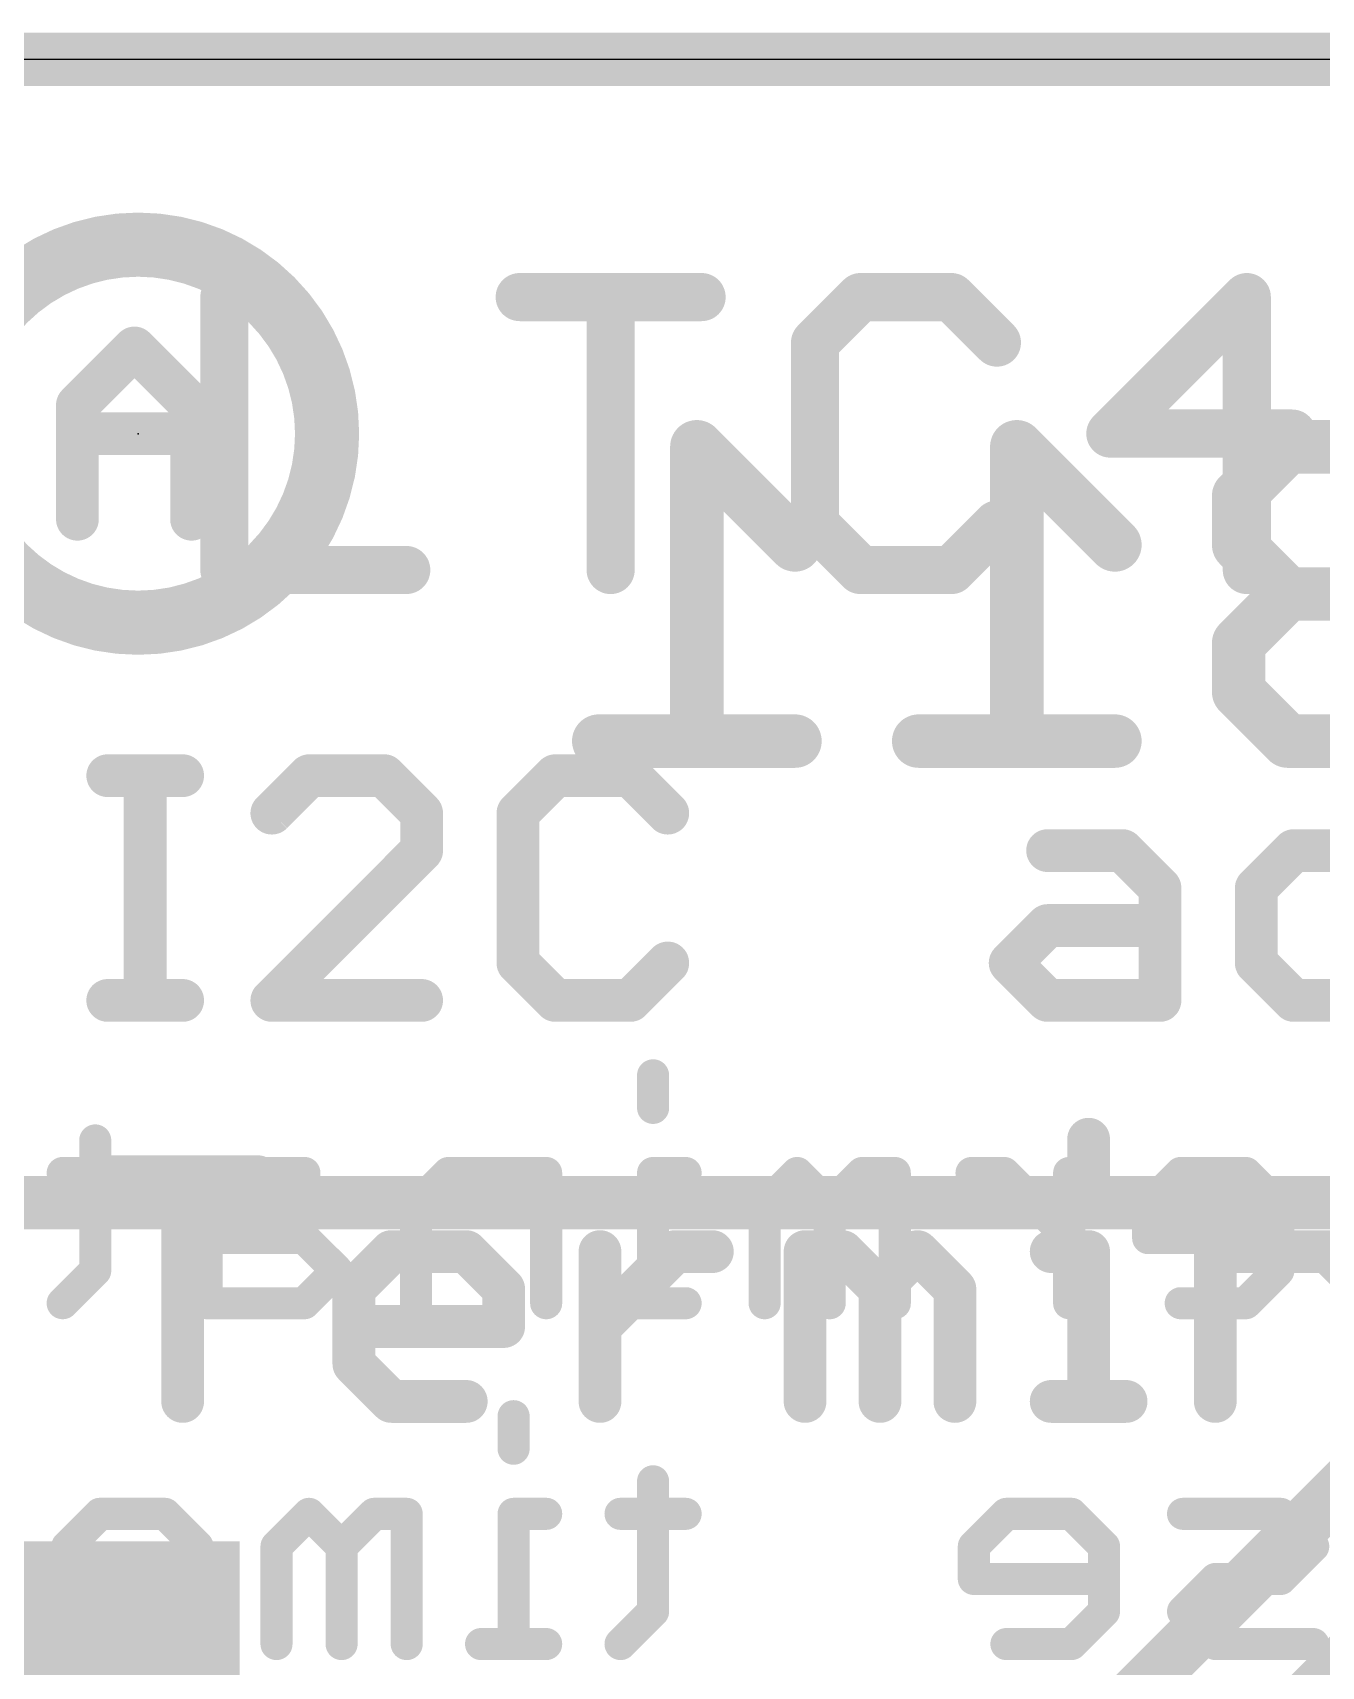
# Model space of a CAD drawing. Extents: x -1.2 to 34.1, y -8.2 to 17.9.
# Drawn here: x 5.15 to 11.27, y 10.15 to 17.91 of the extents above; entities that cross this region are included whole.
import ezdxf

# ---------------------------------------------------------------- set-up
doc = ezdxf.new("R2010")
doc.units = 0
for name, color, linetype in [('1', 12, 'CONTINUOUS'), ('16', 5, 'CONTINUOUS'), ('20', 53, 'CONTINUOUS'), ('21', 40, 'CONTINUOUS'), ('22', 6, 'CONTINUOUS'), ('24', 6, 'CONTINUOUS'), ('29', 253, 'CONTINUOUS'), ('31', 253, 'CONTINUOUS')]:
    doc.layers.add(name, color=color, linetype=linetype)

# ---------------------------------------------------------------- blocks, each defined once
blk = doc.blocks.new('RECT')
blk.add_solid([(-0.5, -0.5), (0.5, -0.5), (-0.5, 0.5), (0.5, 0.5)])

msp = doc.modelspace()

# ---------------------------------------------------------------- linework, layer by layer
at = {"layer": '1', "const_width": 0.254}
for points in [[(0, 17.78), (25.4, 17.78)], [(4.911, 12.349), (16.422, 12.349)]]:
    msp.add_lwpolyline(points, dxfattribs=at)
at = {"layer": '16', "const_width": 0.254}
for points in [[(0, 17.78), (25.4, 17.78)], [(8.763, 8.39), (13.2762, 12.9032)], [(13.6525, 12.446), (9.779, 8.5725)]]:
    msp.add_lwpolyline(points, dxfattribs=at)
at = {"layer": '20'}
msp.add_line((22.86, 17.78), (2.54, 17.78), dxfattribs=at)
at = {"layer": '21'}
for points, const_width in [([(6.0613, 16.6508), (6.0613, 15.3543)], 0.2286), ([(7.4646, 16.6508), (8.3289, 16.6508)], 0.2286), ([(7.8968, 15.3543), (7.8968, 16.6508)], 0.2286), ([(9.084, 16.6508), (8.8679, 16.4347)], 0.2286), ([(9.5161, 16.6508), (9.084, 16.6508)], 0.2286), ([(9.7322, 16.4347), (9.5161, 16.6508)], 0.2286), ([(10.9194, 16.6508), (10.2712, 16.0026)], 0.2286), ([(10.9194, 15.3543), (10.9194, 16.6508)], 0.2286), ([(8.8679, 16.4347), (8.8679, 15.5704)], 0.2286), ([(10.2712, 16.0026), (11.1355, 16.0026)], 0.2286), ([(8.8679, 15.5704), (9.084, 15.3543)], 0.2286), ([(9.5161, 15.3543), (9.7322, 15.5704)], 0.2286), ([(6.0613, 15.3543), (6.9257, 15.3543)], 0.2286), ([(9.084, 15.3543), (9.5161, 15.3543)], 0.2286), ([(5.5073, 14.3773), (5.8632, 14.3773)], 0.2032), ([(5.6853, 13.3096), (5.6853, 14.3773)], 0.2032), ([(6.4649, 14.3773), (6.2869, 14.1994)], 0.2032), ([(6.8208, 14.3773), (6.4649, 14.3773)], 0.2032), ([(6.9987, 14.1994), (6.8208, 14.3773)], 0.2032), ([(7.6342, 14.3773), (7.4563, 14.1994)], 0.2032), ([(7.9902, 14.3773), (7.6342, 14.3773)], 0.2032), ([(8.1681, 14.1994), (7.9902, 14.3773)], 0.2032), ([(6.9987, 14.0214), (6.9987, 14.1994)], 0.2032), ([(7.4563, 14.1994), (7.4563, 13.4876)], 0.2032), ([(6.2869, 13.3096), (6.9987, 14.0214)], 0.2032), ([(9.973, 14.0214), (10.3289, 14.0214)], 0.2032), ([(10.3289, 14.0214), (10.5069, 13.8435)], 0.2032), ([(11.1424, 14.0214), (10.9645, 13.8435)], 0.2032), ([(11.6763, 14.0214), (11.1424, 14.0214)], 0.2032), ([(10.5069, 13.8435), (10.5069, 13.3096)], 0.2032), ([(10.9645, 13.8435), (10.9645, 13.4876)], 0.2032), ([(9.7951, 13.4876), (9.973, 13.6655)], 0.2032), ([(9.973, 13.6655), (10.5069, 13.6655)], 0.2032), ([(7.4563, 13.4876), (7.6342, 13.3096)], 0.2032), ([(7.9902, 13.3096), (8.1681, 13.4876)], 0.2032), ([(9.973, 13.3096), (9.7951, 13.4876)], 0.2032), ([(10.9645, 13.4876), (11.1424, 13.3096)], 0.2032), ([(5.5073, 13.3096), (5.8632, 13.3096)], 0.2032), ([(6.9987, 13.3096), (6.2869, 13.3096)], 0.2032), ([(7.6342, 13.3096), (7.9902, 13.3096)], 0.2032), ([(10.5069, 13.3096), (9.973, 13.3096)], 0.2032), ([(11.1424, 13.3096), (11.6763, 13.3096)], 0.2032), ([(10.1679, 12.6503), (10.1679, 12.4723)], 0.2032), ([(5.5073, 12.4723), (6.2191, 12.4723)], 0.2032), ([(5.8632, 11.4046), (5.8632, 12.4723)], 0.2032), ([(6.6767, 11.9385), (6.8547, 12.1164)], 0.2032), ([(6.8547, 12.1164), (7.2106, 12.1164)], 0.2032), ([(7.2106, 12.1164), (7.3885, 11.9385)], 0.2032), ([(7.8461, 11.4046), (7.8461, 12.1164)], 0.2032), ([(7.8461, 11.7605), (8.202, 12.1164)], 0.2032), ([(8.202, 12.1164), (8.38, 12.1164)], 0.2032), ([(8.8206, 11.4046), (8.8206, 12.1164)], 0.2032), ([(8.8206, 12.1164), (8.9985, 12.1164)], 0.2032), ([(8.9985, 12.1164), (9.1765, 11.9385)], 0.2032), ([(9.1765, 11.9385), (9.3544, 12.1164)], 0.2032), ([(9.3544, 12.1164), (9.5324, 11.9385)], 0.2032), ([(9.99, 12.1164), (10.1679, 12.1164)], 0.2032), ([(10.1679, 12.1164), (10.1679, 11.4046)], 0.2032), ([(10.7696, 11.4046), (10.7696, 12.1164)], 0.2032), ([(10.7696, 12.1164), (11.3034, 12.1164)], 0.2032), ([(11.3034, 12.1164), (11.4814, 11.9385)], 0.2032), ([(6.6767, 11.5826), (6.6767, 11.9385)], 0.2032), ([(7.3885, 11.9385), (7.3885, 11.7605)], 0.2032), ([(9.1765, 11.9385), (9.1765, 11.4046)], 0.2032), ([(9.5324, 11.9385), (9.5324, 11.4046)], 0.2032), ([(7.3885, 11.7605), (6.6767, 11.7605)], 0.2032), ([(6.8547, 11.4046), (6.6767, 11.5826)], 0.2032), ([(7.2106, 11.4046), (6.8547, 11.4046)], 0.2032), ([(9.99, 11.4046), (10.3459, 11.4046)], 0.2032)]:
    msp.add_lwpolyline(points, dxfattribs=dict(at, const_width=const_width))
for points, const_width in [([(6.1185, 16.6508, 1), (6.0042, 16.6508)], 0.1143), ([(7.4646, 16.708, 1), (7.4646, 16.5937)], 0.1143), ([(7.9539, 16.6508, 1), (7.8396, 16.6508)], 0.1143), ([(8.3289, 16.5937, 1), (8.3289, 16.708)], 0.1143), ([(9.084, 16.708, 1), (9.084, 16.5937)], 0.1143), ([(9.1244, 16.6104, 1), (9.0436, 16.6912)], 0.1143), ([(9.5565, 16.6912, 1), (9.4757, 16.6104)], 0.1143), ([(9.5161, 16.5937, 1), (9.5161, 16.708)], 0.1143), ([(10.9766, 16.6508, 1), (10.8623, 16.6508)], 0.1143), ([(10.9598, 16.6104, 1), (10.879, 16.6912)], 0.1143), ([(8.925, 16.4347, 1), (8.8107, 16.4347)], 0.1143), ([(8.8275, 16.4751, 1), (8.9083, 16.3943)], 0.1143), ([(9.6918, 16.3943, 1), (9.7726, 16.4751)], 0.1143), ([(10.2307, 16.043, 1), (10.3116, 15.9621)], 0.1143), ([(10.2712, 16.0597, 1), (10.2712, 15.9454)], 0.1143), ([(11.1355, 15.9454, 1), (11.1355, 16.0597)], 0.1143), ([(8.9083, 15.6108, 1), (8.8275, 15.53)], 0.1143), ([(9.7726, 15.53, 1), (9.6918, 15.6108)], 0.1143), ([(8.8107, 15.5704, 1), (8.925, 15.5704)], 0.1143), ([(6.0613, 15.4115, 1), (6.0613, 15.2972)], 0.1143), ([(6.9257, 15.2972, 1), (6.9257, 15.4115)], 0.1143), ([(9.084, 15.4115, 1), (9.084, 15.2972)], 0.1143), ([(9.0436, 15.3139, 1), (9.1244, 15.3947)], 0.1143), ([(9.4757, 15.3947, 1), (9.5565, 15.3139)], 0.1143), ([(9.5161, 15.2972, 1), (9.5161, 15.4115)], 0.1143), ([(6.0042, 15.3543, 1), (6.1185, 15.3543)], 0.1143), ([(7.8396, 15.3543, 1), (7.9539, 15.3543)], 0.1143), ([(10.8623, 15.3543, 1), (10.9766, 15.3543)], 0.1143), ([(5.5073, 14.4281, 1), (5.5073, 14.3265)], 0.1016), ([(5.7361, 14.3773, 1), (5.6345, 14.3773)], 0.1016), ([(5.8632, 14.3265, 1), (5.8632, 14.4281)], 0.1016), ([(6.4649, 14.4281, 1), (6.4649, 14.3265)], 0.1016), ([(6.5008, 14.3414, 1), (6.4289, 14.4132)], 0.1016), ([(6.8567, 14.4132, 1), (6.7848, 14.3414)], 0.1016), ([(6.8208, 14.3265, 1), (6.8208, 14.4281)], 0.1016), ([(7.6342, 14.4281, 1), (7.6342, 14.3265)], 0.1016), ([(7.6702, 14.3414, 1), (7.5983, 14.4132)], 0.1016), ([(8.0261, 14.4132, 1), (7.9542, 14.3414)], 0.1016), ([(7.9902, 14.3265, 1), (7.9902, 14.4281)], 0.1016), ([(6.251, 14.2353, 1), (6.3228, 14.1634)], 0.1016), ([(7.0495, 14.1994, 1), (6.9479, 14.1994)], 0.1016), ([(6.9628, 14.1634, 1), (7.0346, 14.2353)], 0.1016), ([(7.5071, 14.1994, 1), (7.4055, 14.1994)], 0.1016), ([(7.4204, 14.2353, 1), (7.4922, 14.1634)], 0.1016), ([(8.1322, 14.1634, 1), (8.204, 14.2353)], 0.1016), ([(6.9479, 14.0214, 1), (7.0495, 14.0214)], 0.1016), ([(7.0346, 13.9855, 1), (6.9628, 14.0573)], 0.1016), ([(9.973, 14.0722, 1), (9.973, 13.9706)], 0.1016), ([(10.3649, 14.0573, 1), (10.293, 13.9855)], 0.1016), ([(10.3289, 13.9706, 1), (10.3289, 14.0722)], 0.1016), ([(11.1424, 14.0722, 1), (11.1424, 13.9706)], 0.1016), ([(11.1784, 13.9855, 1), (11.1065, 14.0573)], 0.1016), ([(10.5577, 13.8435, 1), (10.4561, 13.8435)], 0.1016), ([(10.471, 13.8075, 1), (10.5428, 13.8794)], 0.1016), ([(11.0153, 13.8435, 1), (10.9137, 13.8435)], 0.1016), ([(10.9286, 13.8794, 1), (11.0004, 13.8075)], 0.1016), ([(9.973, 13.7163, 1), (9.973, 13.6147)], 0.1016), ([(10.009, 13.6296, 1), (9.9371, 13.7014)], 0.1016), ([(10.5069, 13.6147, 1), (10.5069, 13.7163)], 0.1016), ([(7.4922, 13.5235, 1), (7.4204, 13.4516)], 0.1016), ([(8.204, 13.4516, 1), (8.1322, 13.5235)], 0.1016), ([(9.831, 13.5235, 1), (9.7592, 13.4516)], 0.1016), ([(11.0004, 13.5235, 1), (10.9286, 13.4516)], 0.1016), ([(7.4055, 13.4876, 1), (7.5071, 13.4876)], 0.1016), ([(9.7592, 13.5235, 1), (9.831, 13.4516)], 0.1016), ([(10.9137, 13.4876, 1), (11.0153, 13.4876)], 0.1016), ([(5.5073, 13.3604, 1), (5.5073, 13.2588)], 0.1016), ([(5.6345, 13.3096, 1), (5.7361, 13.3096)], 0.1016), ([(5.8632, 13.2588, 1), (5.8632, 13.3604)], 0.1016), ([(6.2869, 13.3604, 1), (6.2869, 13.2588)], 0.1016), ([(6.251, 13.3455, 1), (6.3228, 13.2737)], 0.1016), ([(6.9987, 13.2588, 1), (6.9987, 13.3604)], 0.1016), ([(7.6342, 13.3604, 1), (7.6342, 13.2588)], 0.1016), ([(7.5983, 13.2737, 1), (7.6702, 13.3455)], 0.1016), ([(7.9542, 13.3455, 1), (8.0261, 13.2737)], 0.1016), ([(7.9902, 13.2588, 1), (7.9902, 13.3604)], 0.1016), ([(9.973, 13.3604, 1), (9.973, 13.2588)], 0.1016), ([(9.9371, 13.2737, 1), (10.009, 13.3455)], 0.1016), ([(10.4561, 13.3096, 1), (10.5577, 13.3096)], 0.1016), ([(10.5069, 13.2588, 1), (10.5069, 13.3604)], 0.1016), ([(11.1424, 13.3604, 1), (11.1424, 13.2588)], 0.1016), ([(11.1065, 13.2737, 1), (11.1784, 13.3455)], 0.1016), ([(10.2187, 12.6503, 1), (10.1171, 12.6503)], 0.1016), ([(5.5073, 12.5231, 1), (5.5073, 12.4215)], 0.1016), ([(5.914, 12.4723, 1), (5.8124, 12.4723)], 0.1016), ([(6.2191, 12.4215, 1), (6.2191, 12.5231)], 0.1016), ([(10.1171, 12.4723, 1), (10.2187, 12.4723)], 0.1016), ([(6.8547, 12.1672, 1), (6.8547, 12.0656)], 0.1016), ([(6.8906, 12.0805, 1), (6.8187, 12.1523)], 0.1016), ([(7.2465, 12.1523, 1), (7.1746, 12.0805)], 0.1016), ([(7.2106, 12.0656, 1), (7.2106, 12.1672)], 0.1016), ([(7.8969, 12.1164, 1), (7.7953, 12.1164)], 0.1016), ([(8.202, 12.1672, 1), (8.202, 12.0656)], 0.1016), ([(8.2379, 12.0805, 1), (8.1661, 12.1523)], 0.1016), ([(8.38, 12.0656, 1), (8.38, 12.1672)], 0.1016), ([(8.8714, 12.1164, 1), (8.7698, 12.1164)], 0.1016), ([(8.8206, 12.1672, 1), (8.8206, 12.0656)], 0.1016), ([(9.0345, 12.1523, 1), (8.9626, 12.0805)], 0.1016), ([(8.9985, 12.0656, 1), (8.9985, 12.1672)], 0.1016), ([(9.3904, 12.1523, 1), (9.3185, 12.0805)], 0.1016), ([(9.3904, 12.0805, 1), (9.3185, 12.1523)], 0.1016), ([(9.99, 12.1672, 1), (9.99, 12.0656)], 0.1016), ([(10.2187, 12.1164, 1), (10.1171, 12.1164)], 0.1016), ([(10.1679, 12.0656, 1), (10.1679, 12.1672)], 0.1016), ([(10.8204, 12.1164, 1), (10.7188, 12.1164)], 0.1016), ([(10.7696, 12.1672, 1), (10.7696, 12.0656)], 0.1016), ([(11.3394, 12.1523, 1), (11.2675, 12.0805)], 0.1016), ([(11.3034, 12.0656, 1), (11.3034, 12.1672)], 0.1016), ([(6.7275, 11.9385, 1), (6.6259, 11.9385)], 0.1016), ([(7.4393, 11.9385, 1), (7.3377, 11.9385)], 0.1016), ([(9.2273, 11.9385, 1), (9.1257, 11.9385)], 0.1016), ([(9.5832, 11.9385, 1), (9.4816, 11.9385)], 0.1016), ([(6.6408, 11.9744, 1), (6.7126, 11.9025)], 0.1016), ([(7.3526, 11.9025, 1), (7.4244, 11.9744)], 0.1016), ([(9.1406, 11.9744, 1), (9.2124, 11.9025)], 0.1016), ([(9.1406, 11.9025, 1), (9.2124, 11.9744)], 0.1016), ([(9.4965, 11.9025, 1), (9.5683, 11.9744)], 0.1016), ([(6.6767, 11.8113, 1), (6.6767, 11.7097)], 0.1016), ([(7.3377, 11.7605, 1), (7.4393, 11.7605)], 0.1016), ([(7.3885, 11.7097, 1), (7.3885, 11.8113)], 0.1016), ([(7.8102, 11.7964, 1), (7.882, 11.7246)], 0.1016), ([(6.7126, 11.6185, 1), (6.6408, 11.5466)], 0.1016), ([(6.6259, 11.5826, 1), (6.7275, 11.5826)], 0.1016), ([(6.8547, 11.4554, 1), (6.8547, 11.3538)], 0.1016), ([(6.8187, 11.3687, 1), (6.8906, 11.4405)], 0.1016), ([(7.2106, 11.3538, 1), (7.2106, 11.4554)], 0.1016), ([(9.99, 11.4554, 1), (9.99, 11.3538)], 0.1016), ([(10.3459, 11.3538, 1), (10.3459, 11.4554)], 0.1016), ([(5.8124, 11.4046, 1), (5.914, 11.4046)], 0.1016), ([(7.7953, 11.4046, 1), (7.8969, 11.4046)], 0.1016), ([(8.7698, 11.4046, 1), (8.8714, 11.4046)], 0.1016), ([(9.1257, 11.4046, 1), (9.2273, 11.4046)], 0.1016), ([(9.4816, 11.4046, 1), (9.5832, 11.4046)], 0.1016), ([(10.1171, 11.4046, 1), (10.2187, 11.4046)], 0.1016), ([(10.7188, 11.4046, 1), (10.8204, 11.4046)], 0.1016)]:
    msp.add_lwpolyline(points, format="xyb", dxfattribs=dict(at, const_width=const_width))
at = {"layer": '22'}
for points, const_width in [([(5.6515, 15.104, 1), (5.6515, 16.9, 1), (5.6515, 15.104)], 0.3048), ([(5.6703, 16.445, 1), (5.5984, 16.3732)], 0.1016), ([(5.6703, 16.3732, 1), (5.5984, 16.445)], 0.1016), ([(5.414, 16.1379, 1), (5.3124, 16.1379)], 0.1016), ([(5.3273, 16.1738, 1), (5.3991, 16.102)], 0.1016), ([(5.9563, 16.1379, 1), (5.8547, 16.1379)], 0.1016), ([(5.8696, 16.102, 1), (5.9414, 16.1738)], 0.1016), ([(5.3632, 16.0531, 1), (5.3632, 15.9515)], 0.1016), ([(5.9055, 15.9515, 1), (5.9055, 16.0531)], 0.1016), ([(8.3513, 15.9846, 1), (8.2615, 15.8948)], 0.127), ([(8.3699, 15.9397, 1), (8.2429, 15.9397)], 0.127), ([(9.8715, 15.9846, 1), (9.7817, 15.8948)], 0.127), ([(9.8901, 15.9397, 1), (9.7631, 15.9397)], 0.127), ([(11.1138, 16.0032, 1), (11.1138, 15.8762)], 0.127), ([(11.1587, 15.8948, 1), (11.0689, 15.9846)], 0.127), ([(10.9443, 15.7067, 1), (10.8173, 15.7067)], 0.127), ([(10.8359, 15.7516, 1), (10.9257, 15.6618)], 0.127), ([(5.3124, 15.5956, 1), (5.414, 15.5956)], 0.1016), ([(5.8547, 15.5956, 1), (5.9563, 15.5956)], 0.1016), ([(10.9257, 15.5185, 1), (10.8359, 15.4287)], 0.127), ([(8.7276, 15.4287, 1), (8.8174, 15.5185)], 0.127), ([(10.2478, 15.4287, 1), (10.3376, 15.5185)], 0.127), ([(10.8173, 15.4736, 1), (10.9443, 15.4736)], 0.127), ([(11.1138, 15.3041, 1), (11.1138, 15.1771)], 0.127), ([(11.1587, 15.1957, 1), (11.0689, 15.2855)], 0.127), ([(11.0689, 15.1957, 1), (11.1587, 15.2855)], 0.127), ([(10.9443, 15.0076, 1), (10.8173, 15.0076)], 0.127), ([(10.8359, 15.0525, 1), (10.9257, 14.9627)], 0.127), ([(10.9257, 14.8194, 1), (10.8359, 14.7296)], 0.127), ([(10.8173, 14.7745, 1), (10.9443, 14.7745)], 0.127), ([(7.8403, 14.605, 1), (7.8403, 14.478)], 0.127), ([(8.7725, 14.478, 1), (8.7725, 14.605)], 0.127), ([(9.3605, 14.605, 1), (9.3605, 14.478)], 0.127), ([(10.2927, 14.478, 1), (10.2927, 14.605)], 0.127), ([(11.1138, 14.605, 1), (11.1138, 14.478)], 0.127), ([(8.2429, 14.5415, 1), (8.3699, 14.5415)], 0.127), ([(9.7631, 14.5415, 1), (9.8901, 14.5415)], 0.127), ([(11.0689, 14.4966, 1), (11.1587, 14.5864)], 0.127), ([(8.1365, 12.9539, 1), (8.0603, 12.9539)], 0.0762), ([(8.0603, 12.7992, 1), (8.1365, 12.7992)], 0.0762), ([(5.4859, 12.6446, 1), (5.4097, 12.6446)], 0.0762), ([(5.2931, 12.528, 1), (5.2931, 12.4518)], 0.0762), ([(5.6024, 12.4518, 1), (5.6024, 12.528)], 0.0762), ([(6.1324, 12.528, 1), (6.1324, 12.4518)], 0.0762), ([(6.1594, 12.463, 1), (6.1055, 12.5169)], 0.0762), ([(6.4417, 12.4518, 1), (6.4417, 12.528)], 0.0762), ([(7.1264, 12.528, 1), (7.1264, 12.4518)], 0.0762), ([(7.1534, 12.463, 1), (7.0995, 12.5169)], 0.0762), ([(7.6285, 12.4899, 1), (7.5523, 12.4899)], 0.0762), ([(7.5904, 12.4518, 1), (7.5904, 12.528)], 0.0762), ([(8.0984, 12.528, 1), (8.0984, 12.4518)], 0.0762), ([(8.1365, 12.4899, 1), (8.0603, 12.4899)], 0.0762), ([(8.253, 12.4518, 1), (8.253, 12.528)], 0.0762), ([(8.81, 12.5169, 1), (8.7561, 12.463)], 0.0762), ([(8.81, 12.463, 1), (8.7561, 12.5169)], 0.0762), ([(9.0924, 12.528, 1), (9.0924, 12.4518)], 0.0762), ([(9.1193, 12.463, 1), (9.0654, 12.5169)], 0.0762), ([(9.2851, 12.4899, 1), (9.2089, 12.4899)], 0.0762), ([(9.247, 12.4518, 1), (9.247, 12.528)], 0.0762), ([(9.6114, 12.528, 1), (9.6114, 12.4518)], 0.0762), ([(9.793, 12.5169, 1), (9.7391, 12.463)], 0.0762), ([(9.766, 12.4518, 1), (9.766, 12.528)], 0.0762), ([(10.1134, 12.4899, 1), (10.0372, 12.4899)], 0.0762), ([(10.6054, 12.528, 1), (10.6054, 12.4518)], 0.0762), ([(10.6323, 12.463, 1), (10.5784, 12.5169)], 0.0762), ([(10.9416, 12.5169, 1), (10.8877, 12.463)], 0.0762), ([(10.9147, 12.4518, 1), (10.9147, 12.528)], 0.0762), ([(6.0159, 12.3353, 1), (5.9397, 12.3353)], 0.0762), ([(5.9509, 12.3622, 1), (6.0047, 12.3083)], 0.0762), ([(6.9448, 12.3622, 1), (6.9987, 12.3083)], 0.0762), ([(7.0099, 12.3353, 1), (6.9337, 12.3353)], 0.0762), ([(8.6665, 12.3353, 1), (8.5903, 12.3353)], 0.0762), ([(8.6015, 12.3622, 1), (8.6554, 12.3083)], 0.0762), ([(8.9758, 12.3353, 1), (8.8996, 12.3353)], 0.0762), ([(8.9108, 12.3622, 1), (8.9647, 12.3083)], 0.0762), ([(8.9108, 12.3083, 1), (8.9647, 12.3622)], 0.0762), ([(10.4888, 12.3353, 1), (10.4126, 12.3353)], 0.0762), ([(10.4238, 12.3622, 1), (10.4777, 12.3083)], 0.0762), ([(11.1074, 12.3353, 1), (11.0312, 12.3353)], 0.0762), ([(11.0424, 12.3083, 1), (11.0963, 12.3622)], 0.0762), ([(5.9778, 12.2187, 1), (5.9778, 12.1425)], 0.0762), ([(6.4687, 12.2076, 1), (6.4148, 12.1537)], 0.0762), ([(6.4417, 12.1425, 1), (6.4417, 12.2187)], 0.0762), ([(10.0484, 12.1537, 1), (10.1023, 12.2076)], 0.0762), ([(10.4507, 12.2187, 1), (10.4507, 12.1425)], 0.0762), ([(10.4126, 12.1806, 1), (10.4888, 12.1806)], 0.0762), ([(11.0693, 12.1425, 1), (11.0693, 12.2187)], 0.0762), ([(5.4097, 12.026, 1), (5.4859, 12.026)], 0.0762), ([(5.4747, 11.999, 1), (5.4208, 12.0529)], 0.0762), ([(6.6233, 11.999, 1), (6.5694, 12.0529)], 0.0762), ([(6.5694, 11.999, 1), (6.6233, 12.0529)], 0.0762), ([(11.0312, 12.026, 1), (11.1074, 12.026)], 0.0762), ([(11.0963, 11.999, 1), (11.0424, 12.0529)], 0.0762), ([(5.2662, 11.8983, 1), (5.32, 11.8444)], 0.0762), ([(5.9778, 11.9094, 1), (5.9778, 11.8332)], 0.0762), ([(5.9397, 11.8713, 1), (6.0159, 11.8713)], 0.0762), ([(6.4148, 11.8983, 1), (6.4687, 11.8444)], 0.0762), ([(6.4417, 11.8332, 1), (6.4417, 11.9094)], 0.0762), ([(6.9337, 11.8713, 1), (7.0099, 11.8713)], 0.0762), ([(7.5523, 11.8713, 1), (7.6285, 11.8713)], 0.0762), ([(7.9437, 11.9094, 1), (7.9437, 11.8332)], 0.0762), ([(8.0603, 11.8713, 1), (8.1365, 11.8713)], 0.0762), ([(8.253, 11.8332, 1), (8.253, 11.9094)], 0.0762), ([(8.5903, 11.8713, 1), (8.6665, 11.8713)], 0.0762), ([(8.8996, 11.8713, 1), (8.9758, 11.8713)], 0.0762), ([(9.2089, 11.8713, 1), (9.2851, 11.8713)], 0.0762), ([(10.0372, 11.8713, 1), (10.1134, 11.8713)], 0.0762), ([(10.6054, 11.9094, 1), (10.6054, 11.8332)], 0.0762), ([(10.8877, 11.8983, 1), (10.9416, 11.8444)], 0.0762), ([(10.9147, 11.8332, 1), (10.9147, 11.9094)], 0.0762), ([(7.4738, 11.3346, 1), (7.3976, 11.3346)], 0.0762), ([(7.3976, 11.18, 1), (7.4738, 11.18)], 0.0762), ([(8.1365, 11.0253, 1), (8.0603, 11.0253)], 0.0762), ([(5.4698, 10.9088, 1), (5.4698, 10.8326)], 0.0762), ([(5.4967, 10.8437, 1), (5.4428, 10.8976)], 0.0762), ([(5.806, 10.8976, 1), (5.7521, 10.8437)], 0.0762), ([(5.7791, 10.8326, 1), (5.7791, 10.9088)], 0.0762), ([(6.4907, 10.8976, 1), (6.4368, 10.8437)], 0.0762), ([(6.4907, 10.8437, 1), (6.4368, 10.8976)], 0.0762), ([(6.7731, 10.9088, 1), (6.7731, 10.8326)], 0.0762), ([(6.8, 10.8437, 1), (6.7461, 10.8976)], 0.0762), ([(6.9658, 10.8707, 1), (6.8896, 10.8707)], 0.0762), ([(6.9277, 10.8326, 1), (6.9277, 10.9088)], 0.0762), ([(7.4357, 10.9088, 1), (7.4357, 10.8326)], 0.0762), ([(7.4738, 10.8707, 1), (7.3976, 10.8707)], 0.0762), ([(7.5904, 10.8326, 1), (7.5904, 10.9088)], 0.0762), ([(7.9437, 10.9088, 1), (7.9437, 10.8326)], 0.0762), ([(8.253, 10.8326, 1), (8.253, 10.9088)], 0.0762), ([(9.7771, 10.9088, 1), (9.7771, 10.8326)], 0.0762), ([(9.804, 10.8437, 1), (9.7501, 10.8976)], 0.0762), ([(10.1133, 10.8976, 1), (10.0594, 10.8437)], 0.0762), ([(10.0864, 10.8326, 1), (10.0864, 10.9088)], 0.0762), ([(10.6164, 10.9088, 1), (10.6164, 10.8326)], 0.0762), ([(11.1073, 10.8976, 1), (11.0534, 10.8437)], 0.0762), ([(11.0804, 10.8326, 1), (11.0804, 10.9088)], 0.0762), ([(5.3532, 10.716, 1), (5.277, 10.716)], 0.0762), ([(5.9718, 10.716, 1), (5.8956, 10.716)], 0.0762), ([(6.3472, 10.716, 1), (6.271, 10.716)], 0.0762), ([(6.6565, 10.716, 1), (6.5803, 10.716)], 0.0762), ([(9.6605, 10.716, 1), (9.5843, 10.716)], 0.0762), ([(10.2791, 10.716, 1), (10.2029, 10.716)], 0.0762), ([(11.2619, 10.6891, 1), (11.2081, 10.743)], 0.0762), ([(5.2882, 10.743, 1), (5.3421, 10.6891)], 0.0762), ([(5.9068, 10.6891, 1), (5.9607, 10.743)], 0.0762), ([(6.2822, 10.743, 1), (6.3361, 10.6891)], 0.0762), ([(6.5915, 10.743, 1), (6.6454, 10.6891)], 0.0762), ([(6.5915, 10.6891, 1), (6.6454, 10.743)], 0.0762), ([(9.5955, 10.743, 1), (9.6494, 10.6891)], 0.0762), ([(10.2141, 10.6891, 1), (10.268, 10.743)], 0.0762), ([(11.2081, 10.6891, 1), (11.2619, 10.743)], 0.0762), ([(5.3151, 10.5995, 1), (5.3151, 10.5233)], 0.0762), ([(5.9337, 10.5233, 1), (5.9337, 10.5995)], 0.0762), ([(9.6224, 10.5995, 1), (9.6224, 10.5233)], 0.0762), ([(10.241, 10.5233, 1), (10.241, 10.5995)], 0.0762), ([(10.7711, 10.5995, 1), (10.7711, 10.5233)], 0.0762), ([(10.798, 10.5344, 1), (10.7441, 10.5883)], 0.0762), ([(11.0804, 10.5233, 1), (11.0804, 10.5995)], 0.0762), ([(5.277, 10.5614, 1), (5.3532, 10.5614)], 0.0762), ([(9.5843, 10.5614, 1), (9.6605, 10.5614)], 0.0762), ([(11.0534, 10.5883, 1), (11.1073, 10.5344)], 0.0762), ([(5.9607, 10.3798, 1), (5.9068, 10.4337)], 0.0762), ([(8.1253, 10.3798, 1), (8.0715, 10.4337)], 0.0762), ([(10.268, 10.3798, 1), (10.2141, 10.4337)], 0.0762), ([(10.6433, 10.4337, 1), (10.5895, 10.3798)], 0.0762), ([(5.8956, 10.4067, 1), (5.9718, 10.4067)], 0.0762), ([(8.0603, 10.4067, 1), (8.1365, 10.4067)], 0.0762), ([(10.2029, 10.4067, 1), (10.2791, 10.4067)], 0.0762), ([(10.5895, 10.4337, 1), (10.6433, 10.3798)], 0.0762), ([(5.4698, 10.2902, 1), (5.4698, 10.214)], 0.0762), ([(5.7791, 10.214, 1), (5.7791, 10.2902)], 0.0762), ([(7.2811, 10.2902, 1), (7.2811, 10.214)], 0.0762), ([(7.5904, 10.214, 1), (7.5904, 10.2902)], 0.0762), ([(9.7771, 10.2902, 1), (9.7771, 10.214)], 0.0762), ([(10.0864, 10.214, 1), (10.0864, 10.2902)], 0.0762), ([(10.7711, 10.2902, 1), (10.7711, 10.214)], 0.0762), ([(11.235, 10.214, 1), (11.235, 10.2902)], 0.0762), ([(5.7521, 10.279, 1), (5.806, 10.2251)], 0.0762), ([(6.271, 10.2521, 1), (6.3472, 10.2521)], 0.0762), ([(6.5803, 10.2521, 1), (6.6565, 10.2521)], 0.0762), ([(6.8896, 10.2521, 1), (6.9658, 10.2521)], 0.0762), ([(7.3976, 10.2521, 1), (7.4738, 10.2521)], 0.0762), ([(7.9168, 10.279, 1), (7.9707, 10.2251)], 0.0762), ([(10.0594, 10.279, 1), (10.1133, 10.2251)], 0.0762), ([(10.7441, 10.2251, 1), (10.798, 10.279)], 0.0762)]:
    msp.add_lwpolyline(points, format="xyb", dxfattribs=dict(at, const_width=const_width))
for points, const_width in [([(5.6343, 16.4091), (5.3632, 16.1379)], 0.2032), ([(5.9055, 16.1379), (5.6343, 16.4091)], 0.2032), ([(5.3632, 16.1379), (5.3632, 15.5956)], 0.2032), ([(5.9055, 15.5956), (5.9055, 16.1379)], 0.2032), ([(5.9055, 16.0023), (5.3632, 16.0023)], 0.2032), ([(8.7725, 15.4736), (8.3064, 15.9397)], 0.254), ([(8.3064, 15.9397), (8.3064, 14.5415)], 0.254), ([(10.2927, 15.4736), (9.8266, 15.9397)], 0.254), ([(9.8266, 15.9397), (9.8266, 14.5415)], 0.254), ([(11.1138, 15.9397), (10.8808, 15.7067)], 0.254), ([(11.5799, 15.9397), (11.1138, 15.9397)], 0.254), ([(10.8808, 15.7067), (10.8808, 15.4736)], 0.254), ([(10.8808, 15.4736), (11.1138, 15.2406)], 0.254), ([(11.1138, 15.2406), (10.8808, 15.0076)], 0.254), ([(11.1138, 15.2406), (11.3468, 15.2406)], 0.254), ([(10.8808, 15.0076), (10.8808, 14.7745)], 0.254), ([(10.8808, 14.7745), (11.1138, 14.5415)], 0.254), ([(8.7725, 14.5415), (7.8403, 14.5415)], 0.254), ([(10.2927, 14.5415), (9.3605, 14.5415)], 0.254), ([(11.1138, 14.5415), (11.5799, 14.5415)], 0.254), ([(8.0984, 12.9539), (8.0984, 12.7992)], 0.1524), ([(5.4478, 12.6446), (5.4478, 12.026)], 0.1524), ([(5.6024, 12.4899), (5.2931, 12.4899)], 0.1524), ([(6.1324, 12.4899), (5.9778, 12.3353)], 0.1524), ([(6.4417, 12.4899), (6.1324, 12.4899)], 0.1524), ([(7.1264, 12.4899), (6.9718, 12.3353)], 0.1524), ([(7.5904, 12.4899), (7.1264, 12.4899)], 0.1524), ([(7.5904, 11.8713), (7.5904, 12.4899)], 0.1524), ([(8.253, 12.4899), (8.0984, 12.4899)], 0.1524), ([(8.0984, 12.4899), (8.0984, 11.8713)], 0.1524), ([(8.7831, 12.4899), (8.6284, 12.3353)], 0.1524), ([(8.9377, 12.3353), (8.7831, 12.4899)], 0.1524), ([(9.0924, 12.4899), (8.9377, 12.3353)], 0.1524), ([(9.247, 12.4899), (9.0924, 12.4899)], 0.1524), ([(9.247, 11.8713), (9.247, 12.4899)], 0.1524), ([(9.766, 12.4899), (9.6114, 12.4899)], 0.1524), ([(10.0753, 12.1806), (9.766, 12.4899)], 0.1524), ([(10.0753, 11.8713), (10.0753, 12.4899)], 0.1524), ([(10.6054, 12.4899), (10.4507, 12.3353)], 0.1524), ([(10.9147, 12.4899), (10.6054, 12.4899)], 0.1524), ([(11.0693, 12.3353), (10.9147, 12.4899)], 0.1524), ([(5.9778, 12.3353), (5.9778, 11.8713)], 0.1524), ([(6.9718, 12.3353), (6.9718, 11.8713)], 0.1524), ([(8.6284, 12.3353), (8.6284, 11.8713)], 0.1524), ([(8.9377, 12.3353), (8.9377, 11.8713)], 0.1524), ([(10.4507, 12.3353), (10.4507, 12.1806)], 0.1524), ([(11.0693, 12.026), (11.0693, 12.3353)], 0.1524), ([(6.4417, 12.1806), (5.9778, 12.1806)], 0.1524), ([(6.5964, 12.026), (6.4417, 12.1806)], 0.1524), ([(10.4507, 12.1806), (11.0693, 12.1806)], 0.1524), ([(5.4478, 12.026), (5.2931, 11.8713)], 0.1524), ([(6.4417, 11.8713), (6.5964, 12.026)], 0.1524), ([(10.9147, 11.8713), (11.0693, 12.026)], 0.1524), ([(5.9778, 11.8713), (6.4417, 11.8713)], 0.1524), ([(8.253, 11.8713), (7.9437, 11.8713)], 0.1524), ([(10.6054, 11.8713), (10.9147, 11.8713)], 0.1524), ([(7.4357, 11.3346), (7.4357, 11.18)], 0.1524), ([(8.0984, 11.0253), (8.0984, 10.4067)], 0.1524), ([(5.4698, 10.8707), (5.3151, 10.716)], 0.1524), ([(5.7791, 10.8707), (5.4698, 10.8707)], 0.1524), ([(5.9337, 10.716), (5.7791, 10.8707)], 0.1524), ([(6.4638, 10.8707), (6.3091, 10.716)], 0.1524), ([(6.6184, 10.716), (6.4638, 10.8707)], 0.1524), ([(6.7731, 10.8707), (6.6184, 10.716)], 0.1524), ([(6.9277, 10.8707), (6.7731, 10.8707)], 0.1524), ([(6.9277, 10.2521), (6.9277, 10.8707)], 0.1524), ([(7.5904, 10.8707), (7.4357, 10.8707)], 0.1524), ([(7.4357, 10.8707), (7.4357, 10.2521)], 0.1524), ([(8.253, 10.8707), (7.9437, 10.8707)], 0.1524), ([(9.7771, 10.8707), (9.6224, 10.716)], 0.1524), ([(10.0864, 10.8707), (9.7771, 10.8707)], 0.1524), ([(10.241, 10.716), (10.0864, 10.8707)], 0.1524), ([(11.0804, 10.8707), (10.6164, 10.8707)], 0.1524), ([(11.235, 10.716), (11.0804, 10.8707)], 0.1524), ([(5.3151, 10.716), (5.3151, 10.5614)], 0.1524), ([(5.9337, 10.4067), (5.9337, 10.716)], 0.1524), ([(6.3091, 10.716), (6.3091, 10.2521)], 0.1524), ([(6.6184, 10.716), (6.6184, 10.2521)], 0.1524), ([(9.6224, 10.716), (9.6224, 10.5614)], 0.1524), ([(10.241, 10.4067), (10.241, 10.716)], 0.1524), ([(11.0804, 10.5614), (11.235, 10.716)], 0.1524), ([(5.3151, 10.5614), (5.9337, 10.5614)], 0.1524), ([(9.6224, 10.5614), (10.241, 10.5614)], 0.1524), ([(10.6164, 10.4067), (10.7711, 10.5614)], 0.1524), ([(10.7711, 10.5614), (11.0804, 10.5614)], 0.1524), ([(5.7791, 10.2521), (5.9337, 10.4067)], 0.1524), ([(8.0984, 10.4067), (7.9437, 10.2521)], 0.1524), ([(10.0864, 10.2521), (10.241, 10.4067)], 0.1524), ([(10.7711, 10.2521), (10.6164, 10.4067)], 0.1524), ([(5.4698, 10.2521), (5.7791, 10.2521)], 0.1524), ([(7.5904, 10.2521), (7.2811, 10.2521)], 0.1524), ([(9.7771, 10.2521), (10.0864, 10.2521)], 0.1524), ([(11.235, 10.2521), (10.7711, 10.2521)], 0.1524)]:
    msp.add_lwpolyline(points, dxfattribs=dict(at, const_width=const_width))
at = {"layer": '24'}
msp.add_point((5.6515, 16.002), dxfattribs=at)

# ---------------------------------------------------------------- block references
at = {"layer": '1', "xscale": 1.55, "yscale": 0.6}
msp.add_blockref('RECT', (5.308, 10.39), dxfattribs=at)
at = {"layer": '29', "xscale": 1.6516, "yscale": 0.7016}
msp.add_blockref('RECT', (5.308, 10.39), dxfattribs=at)
at = {"layer": '31', "xscale": 1.55, "yscale": 0.6}
msp.add_blockref('RECT', (5.308, 10.39), dxfattribs=at)

doc.saveas('drawing.dxf')
